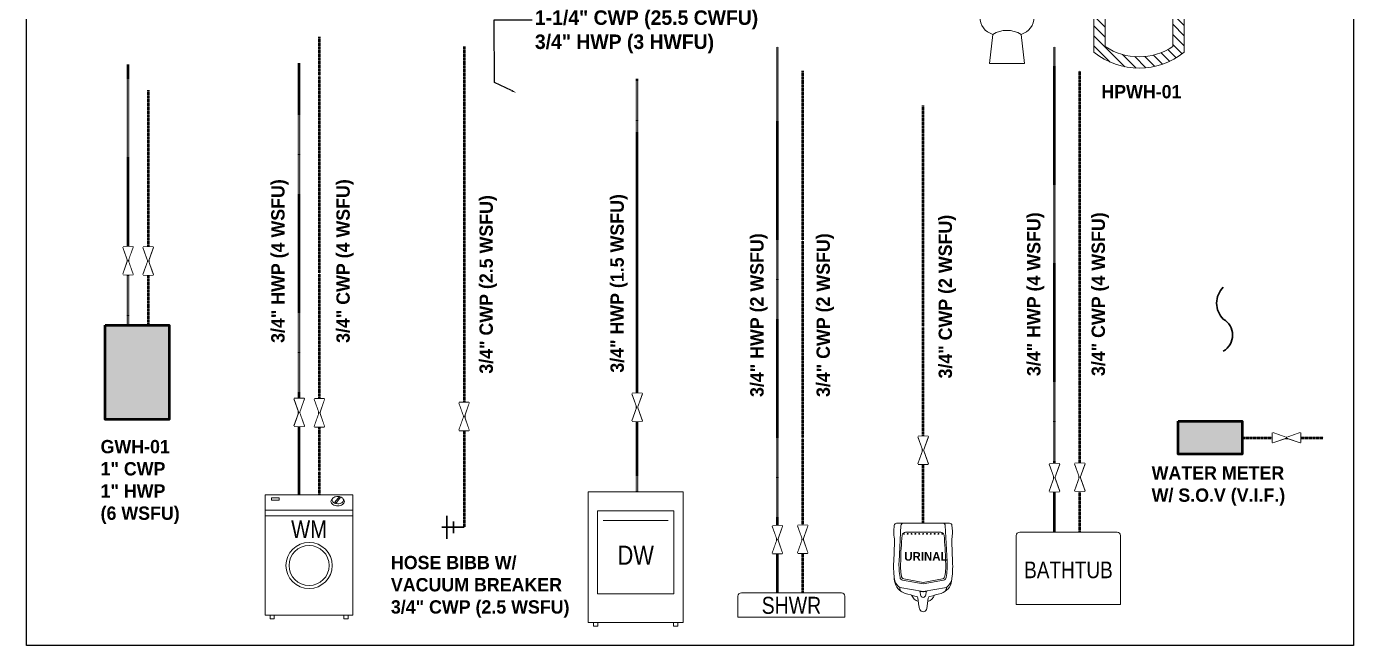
# Model space of a CAD drawing. Header units: inches. Extents: x 2025 to 34930, y -6955 to 4650.
# Drawn here: x 13435 to 14431, y -1605 to -1140 of the extents above; entities that cross this region are included whole.
import ezdxf
from ezdxf import colors
from ezdxf.entities.mleader import LeaderData, LeaderLine
from ezdxf.enums import TextEntityAlignment as Align
from ezdxf.math import Vec2, Vec3

# ---------------------------------------------------------------- set-up
doc = ezdxf.new("R2010")
doc.units = ezdxf.units.IN
doc.header["$MEASUREMENT"] = 0
doc.set_wipeout_variables(frame=1)
for name, pattern in [('CONTINU', [0]), ('CWL', [0.416667, 0.25, -0.041667, 0.083333, -0.041667]), ('HWL', [0.541264, 0.25, -0.041264, 0.083333, -0.041667, 0.083333, -0.041667])]:
    doc.linetypes.add(name, pattern=pattern)
for name, color, linetype, lineweight in [('P-RISER-FIXT', 21, 'Continuous', 20), ('P-WS-ACCESS.', 3, 'Continuous', 30), ('P-WS-CW-PIPE', 5, 'CWL', 50), ('P-WS-EQPM', 22, 'Continuous', 50), ('P-WS-HW-PIPE', 12, 'HWL', 50), ('P-WS-TEXT', 7, 'Continuous', 25)]:
    doc.layers.add(name, color=color, linetype=linetype, lineweight=lineweight)
doc.styles.add('ARIAL_NARROW', font='ARIALN.TTF')
doc.styles.add('BOO', font='GOTHIC.TTF', dxfattribs={"height": 6})
doc.styles.add('WAW', font='simplex.shx', dxfattribs={"width": 0.8, "oblique": 10, "height": 10})

# ---------------------------------------------------------------- blocks, each defined once
blk = doc.blocks.new('A$C849cd195')
at = {"layer": 'P-RISER-FIXT', "linetype": 'ByBlock'}
for p, q in [((-19.94989500000315, 56.37585760488582), (19.94989500000315, 56.37585760488582)), ((-19.94989500000315, 1.632960373490732), (-19.94989500000315, 56.37585760488582)), ((-13.59515669336361, 54.99968543615432), (-17.09445131493442, 54.99968543615432)), ((-17.09445131493442, 54.99968543615432), (-17.09445131493442, 53.84811845067543)), ((-13.59515669336361, 53.84811845067543), (-13.59515669336361, 54.99968543615432)), ((13.89716369045959, 55.52695242811569), (11.75870448025591, 53.03188465371068)), ((12.14751637967015, 52.45610116097146), (14.28596935331529, 55.33502310407516)), ((14.28596935331529, 55.33502310407516), (13.89716369045959, 55.52695242811569)), ((19.94989500000315, 56.37585760488582), (19.94989500000315, 1.632960373490732)), ((-19.94989500000315, 49.30821037348778), (19.94989500000315, 49.30821037348778)), ((-17.09445131493442, 53.84811845067543), (-13.59515669336361, 53.84811845067543)), ((11.75870448025591, 53.03188465371068), (12.14751637967015, 52.45610116097146)), ((-19.94989500000315, 46.81384097639511), (19.94989500000315, 46.81384097639511)), ((19.94989500000315, 1.632960373490732), (-19.94989500000315, 1.632960373490732)), ((-17.69284513457615, 1.632960373490732), (-17.69284513457615, 0)), ((-17.69284513457615, 0), (-15.85631406902974, 0)), ((-15.85631406902974, 1.632960373490732), (-15.85631406902974, 0)), ((15.85631406902974, 1.632960373490732), (15.85631406902974, 0)), ((15.85631406902974, 0), (17.69284513458433, 0)), ((17.69284513458433, 1.632960373490732), (17.69284513458433, 0))]:
    blk.add_line(p, q, dxfattribs=at)
for radius in [10.5, 9.1]:
    blk.add_circle((4.092726157978177e-12, 24.22340067494315), radius, dxfattribs=at)
for centre, major_axis, ratio, start_param, end_param in [((12.14339769828314, 52.85133661897203), (-2.320854849970818, 4.653435337600403e-10), 0.9877630934890702, -0.8560173894937296, -0.5557153544971156), ((11.54943155238004, 53.99905446629327), (1.099495482751522, 9.596361957055936e-12), 0.9877630934899565, 2.529402762938766, 3.10459122359361), ((12.26168381787431, 53.50504275116009), (1.969802950297085, 8.021767998300017e-11), 0.9877630934900414, 2.102334236400289, 2.529402762906816), ((12.71453104698855, 52.74429890489432), (2.863240055114044, 1.891615107170759e-11), 0.9877630934897403, 1.792508958200092, 2.102334236434186), ((12.98569528728206, 51.55608158641735), (4.096361623044878, 3.953263763783591e-12), 0.9877630934897212, 1.533794896806525, 1.792508958206056), ((12.98569528728206, 51.55608158641735), (-4.096361623049045, 2.729386779311065e-11), 0.9877630934892511, 4.416673489004633, 4.67538755040389), ((13.34505695019561, 52.72124351354773), (-2.863240055116408, 6.71486150459317e-11), 0.9877630934895735, 4.106848210787568, 4.416673489021306), ((13.85360740528972, 53.44683353070468), (-1.969802950298124, 8.281749117971588e-11), 0.9877630934898745, 3.679779684299636, 4.106848210805971), ((14.60088767316483, 53.88747694873018), (-1.099495482752523, 8.29291430005278e-12), 0.9877630934904394, 3.104591223610133, 3.67977968426435), ((13.87469593004505, 52.85133661897203), (-2.320854849974695, 4.269086786708871e-11), 0.9877630934896643, 3.697308008306652, 3.907933766857948), ((11.34734092224562, 53.33963594954002), (-1.38379190800697, 8.517384181983404e-11), 0.987763093487683, -0.5557153546373486, 6.231348770313616e-11), ((11.34734092224562, 53.33963594954002), (1.383791908007479, 8.552442950475654e-11), 0.9877630934874768, 3.141592653527223, 3.697308008226786), ((12.14339769828314, 53.82793528012826), (2.320854849975581, 5.586330230370326e-11), 0.9877630934902947, 3.697308008264073, 4.124145874101336), ((11.54943155238004, 53.99905446629327), (-1.099495482751504, 8.7345582055578e-12), 0.9877630934909492, -0.03700142997926803, 0.5381870306752079), ((12.29671182024708, 54.43969788431878), (-1.96980295029674, 2.03962167965847e-11), 0.987763093489759, 0.5381870306778689, 0.9652555571847041), ((12.66639321917501, 54.60242514749461), (-3.263358448943227, 2.666933289823159e-10), 0.987763093488268, 0.9825532206178651, 1.301234653499174), ((12.80526227533301, 55.16528790147549), (2.863240055115187, 1.658266479451014e-10), 0.9877630934911888, 4.106848210705819, 4.416673488940059), ((13.00904681416409, 55.82746085790404), (-4.550035356184632, 4.810622748776186e-11), 0.9877630934887451, 1.301234653428379, 1.57079632680534), ((13.16462393824656, 56.33044982862657), (-4.096361623055793, 3.043644941201086e-11), 0.9877630934894931, 1.2750808354161, 1.533794896814792), ((13.00904681416409, 55.82746085790404), (-4.550035356179247, 3.030556144863048e-11), 0.9877630934906977, 1.570796326801475, 1.840358000178647), ((13.16462393824656, 56.33044982862657), (4.096361623051869, 3.395923338009011e-11), 0.987763093489431, 4.675387550389021, 4.934101611787974), ((13.43578817854814, 55.14223251012891), (-2.86324005511271, 1.552544783881653e-10), 0.9877630934915165, 1.792508958260829, 2.102334236495371), ((13.35170040916125, 54.60242514749461), (-3.263358448936055, 8.604994623071599e-11), 0.9877630934906938, 1.840358000198318, 2.159039433080537), ((13.88863540765431, 54.38148866387951), (-1.969802950293737, 1.933497063767504e-10), 0.9877630934900894, 2.102334236538469, 2.529402763046418), ((13.87469593004505, 53.82793528012826), (-2.320854849973781, 1.597544952310153e-10), 0.9877630934897997, 2.159039433122456, 2.585877298960562), ((14.60088767316483, 53.88747694873018), (1.099495482752026, 3.34791855313687e-12), 0.9877630934897252, -0.6121898906452599, -0.03700142999042155), ((14.67075270609064, 53.33963594954002), (-1.383791908005951, 5.010954258719838e-11), 0.9877630934920799, 3.141592653626454, 3.697308008323918), ((14.67075270609064, 53.33963594954002), (1.383791908006969, 5.427111980385593e-11), 0.9877630934916303, -0.5557153547368856, -3.970490602966947e-11)]:
    blk.add_ellipse(centre, major_axis=major_axis, ratio=ratio, start_param=start_param, end_param=end_param, dxfattribs=at)
at = {"layer": 'P-RISER-FIXT', "style": 'ARIAL_NARROW'}
blk.add_text('WM', height=8, rotation=359.9999999946037, dxfattribs=at).set_placement((0, 40.71328352647288), align=Align.MIDDLE_CENTER)
blk = doc.blocks.new('A$C68f1b777')
at = {"layer": 'P-RISER-FIXT', "ltscale": 4}
for p, q in [((-16.01501083375661, 47.25002288818621), (-16.55625686647363, 44.79057998657368)), ((-16.55625686647363, 44.79057998657368), (16.55625686644089, 44.79057998657368)), ((16.01501083372386, 47.25002288818621), (-16.01501083375661, 47.25002288818621)), ((16.01501083372386, 47.25002288818621), (16.55625686644089, 44.79057998657368)), ((-11.87784918290163, 25.73302230834611), (11.87784919406658, 25.73302230834611)), ((-12.31581802369146, 21.16585922241336), (12.40534744261277, 21.16585922241336)), ((-6.451059722909122, 13.26169052124067), (-7.984687042224323, -1.13686837721616e-13)), ((6.450498041378523, 13.26152042178308), (7.984687042224323, -1.13686837721616e-13)), ((-7.984687042224323, -1.13686837721616e-13), (7.984687042224323, -1.13686837721616e-13))]:
    blk.add_line(p, q, dxfattribs=at)
for points in [[(-15.84762896155917, 44.79057998657368), (-15.56329421999362, 39.69670486449911), (-15.29296188355147, 36.35940856933462)], [(15.84762896155917, 44.79057998657368), (15.56329421996088, 39.69670486449911), (15.2929618835351, 36.35940856933462)], [(12.40534744261277, 21.16585922241336), (12.315236663826, 23.01022338867313), (12.13443374632152, 24.85458755493278), (-12.13501510621973, 24.85458755493278), (-12.31581802369146, 23.01022338867313), (-12.31581802369146, 21.16585922241336)]]:
    blk.add_lwpolyline(points, dxfattribs=at)
for centre, start, end in [((-11.87784918290163, 26.99864730834611), 200.905219482958, 270), ((11.87784918913894, 26.99864731008563), 270.0000002234286, 339.094780517042)]:
    blk.add_arc(centre, 1.265625, start, end, dxfattribs=at)
at = {"layer": 'P-RISER-FIXT'}
for centre, radius, start, end in [((-4.057057149406319, 21.16585922241336), 8.258760874277133, 180, 253.1495689677192), ((4.057057149406319, 21.16585922241336), 8.258760874277133, 286.846359557143, 0), ((-0.0002906799327320186, 2.747228836286808), 12.33557156235801, 58.47030308006524, 121.5296969199348)]:
    blk.add_arc(centre, radius, start, end, dxfattribs=at)
at = {"layer": 'P-RISER-FIXT', "ltscale": 4}
for points, knots in [([(-15.29296188355147, 36.35940856933473), (-15.14122695923834, 34.51620712280601), (-14.8447334289649, 32.68579559326008), (-14.4081321716385, 30.88474273681766), (-14.05184722306512, 29.41336532578077), (-13.60144278985899, 27.96413367583443), (-13.06016058575915, 26.54704307088195)], [0, 0, 0, 0, 1, 1, 1, 1.975871842027635, 1.975871842027635, 1.975871842027635, 1.975871842027635]), ([(15.2929618835351, 36.35940856933473), (15.14122695923834, 34.51620712280601), (14.84473342894853, 32.68579559326008), (14.4081321716385, 30.88474273681766), (14.05184722334343, 29.41336532702508), (13.60144279061205, 27.96413367828188), (13.06016058711793, 26.54704307447537)], [0, 0, 0, 0, 1, 1, 1, 1.975871841202307, 1.975871841202307, 1.975871841202307, 1.975871841202307])]:
    blk.add_open_spline(points, degree=3, knots=knots, dxfattribs=at)
at = {"layer": 'P-RISER-FIXT', "style": 'ARIAL_NARROW'}
blk.add_text('W.C.', height=8, rotation=359.999999994606, dxfattribs=at).set_placement((2.78305378742516e-09, 35.26180114746001), align=Align.MIDDLE_CENTER)
blk = doc.blocks.new('A$C71d90ee7')
at = {"layer": 'P-RISER-FIXT'}
for p, q in [((-25.16889187380184, 0), (-25.16889187380184, 9.854468072528562)), ((-23.5385183111066, 11.48484163520334), (23.53851831112297, 11.48484163520334)), ((25.16889187380184, 0), (25.16889187380184, 9.854468072528562)), ((25.16889187380184, 0), (-25.16889187380184, 0))]:
    blk.add_line(p, q, dxfattribs=at)
for centre, start, end in [((-23.5385183111066, 9.854468072528562), 90, 180), ((23.53851831112297, 9.854468072528562), 0, 90)]:
    blk.add_arc(centre, 1.630373562674777, start, end, dxfattribs=at)
at = {"layer": 'P-RISER-FIXT', "style": 'ARIAL_NARROW'}
blk.add_text('SHWR', height=8, rotation=359.9999999946037, dxfattribs=at).set_placement((8.185452315956354e-12, 5.591570764100652), align=Align.MIDDLE_CENTER)
blk = doc.blocks.new('A$Cd57d0e27')
at = {"color": 0, "linetype": 'Continuous'}
for points in [[(-0.494955282076262, 1.396146125538507), (0.4949552821344696, 1.396146125538507), (0, 0), (0, 0)], [(-0.494955282076262, -1.396146125538507), (0.4949552821344696, -1.396146125538507), (0, 0), (0, 0)]]:
    blk.add_lwpolyline(points, close=True, dxfattribs=at)
blk.add_wipeout([(-0.494955282076262, 1.3961461255385068), (0.49495528213446915, 1.3961461255385068), (-2.498001805406602e-16, 0), (-2.498001805406602e-16, 0)], dxfattribs=at)
blk.add_wipeout([(-0.494955282076262, -1.3961461255385068), (0.49495528213446915, -1.3961461255385068), (-2.498001805406602e-16, 0), (-2.498001805406602e-16, 0)], dxfattribs=at)
blk = doc.blocks.new('A$Cf21255d8')
for centre, radius, start, end in [((11.90000000000873, 12.00000000001091), 16.90000000000615, 134.7602701038516, 225.2397298961484), ((-6.785714285710128, -11.99999999999272), 13.78571428570907, 299.4871256733473, 60.51287432665272)]:
    blk.add_arc(centre, radius, start, end)
blk = doc.blocks.new('ZMR-HWT VERT200L')
at = {"linetype": 'Continuous'}
h = blk.add_hatch(dxfattribs=at)
h.set_pattern_fill('ANSI31', scale=25, angle=90, style=0)
h.set_pattern_definition([(135, (19.86120373786071, 43.12786630451228), (-2.209708691207961, -2.20970869120796), [])])
h.paths.add_polyline_path([(-19.86120373777703, 79.25573260901729), (-19.86120373777703, 7, 0.3524459087376859), (19.86120373786071, 6.999999999996362), (19.86120373786071, 79.25573260902456, 0.3524459087376724)])
h.paths.add_polyline_path([(-14.86120373777703, 76.73274155443141, -0.3043489029812726), (14.86120373786071, 76.73274155443869), (14.86120373786071, 9.522991054585873, -0.3043489029812853), (-14.86120373777703, 9.522991054589511)], flags=16)
h.paths.add_polyline_path([(-0.06720989627501694, 24.33656081310255), (-0.06720989627501694, 55.57465605119796), (9.532790103725347, 55.57465605119796), (9.532790103725347, 24.33656081310255)], flags=8)
h.paths.add_polyline_path([(-9.012741784861646, 26.40692551938264), (-9.012741784861646, 61.05835409081192), (0.5872582151387178, 61.05835409081192), (0.5872582151387178, 26.40692551938264)], flags=8)
at = {"color": 1, "linetype": 'CONTINU', "ltscale": 0.2}
blk.add_lwpolyline([(-19.86120373776976, 79.25573260902456), (-19.86120373777703, 79.25573260902456), (-19.86120373777703, 7)], dxfattribs=at)
at = {"color": 1, "linetype": 'Continuous', "ltscale": 0.2}
for points in [[(-14.86120373777703, 76.73274155443141), (-14.86120373777703, 9.522991054589511)], [(14.86120373786071, 9.522991054585873), (14.86120373786071, 76.73274155443869)], [(19.86120373786071, 7), (19.86120373786071, 79.25573260902456)]]:
    blk.add_lwpolyline(points, dxfattribs=at)
at = {"color": 1, "linetype": 'CONTINU', "ltscale": 0.2}
for centre, radius, start, end in [((4.547473508864641e-11, 54.57948875793954), 31.67624385108347, 51.17040514608892, 128.8295948540735), ((4.547473508864641e-11, 31.67624385108138), 31.67624385108253, 231.1704051459266, 308.8295948539111)]:
    blk.add_arc(centre, radius, start, end, dxfattribs=at)
at = {"color": 1, "ltscale": 0.2}
for centre, radius, start, end in [((4.547473508864641e-11, 54.57948875793954), 26.67624385108347, 56.1448609301899, 123.8551390698101), ((4.547473508864641e-11, 31.67624385108138), 26.67624385108253, 236.1448609301899, 303.8551390698101)]:
    blk.add_arc(centre, radius, start, end, dxfattribs=at)
at = {"color": 4, "ltscale": 0.2, "insert": (0.887796062616145, 35.22202760948124), "char_height": 6.4, "attachment_point": 4, "rotation": 90, "style": 'WAW'}
blk.add_mtext('HWT', dxfattribs=at)
blk = doc.blocks.new('URINAL')
at = {"linetype": 'Continuous', "ltscale": 20}
for p, q in [((-21.64857848973406, -1.585568391073139), (-22.01138948345579, -5.943699795384418)), ((-19.92552793463619, -9.094947017729282e-13), (1.818989403545856e-12, -9.094947017729282e-13)), ((-18.07784601750427, -28.77735729676624), (-16.66510115618985, -1.820579493677542)), ((1.818989403545856e-12, -6.819987783452234), (-13.20870441504667, -6.819987783452234)), ((19.92552793472532, -9.094947017729282e-13), (1.818989403545856e-12, -9.094947017729282e-13)), ((1.818989403545856e-12, -6.819987783452234), (13.2087044151358, -6.819987783452234)), ((18.0778460175934, -28.77735729676624), (16.66510115627898, -1.820579493677542)), ((21.64857848982319, -1.585568391073139), (22.01138948354674, -5.943699795384418)), ((-22.11178393909904, -28.75846288897719), (-21.57140484455522, -14.36275857139663)), ((22.11178393918817, -28.75846288897719), (21.57140484464435, -14.36275857139663)), ((-17.55606495277971, -48.53976765137941), (-17.55879846141215, -48.53928566017657)), ((1.818989403545856e-12, -51.29399262223524), (-17.50041853778202, -48.20819666032821)), ((1.818989403545856e-12, -45.53062266490087), (-15.36625906927657, -42.82113659866172)), ((0.083399890912915, -44.43863963992681), (-14.60780085677652, -41.79180470362007)), ((-0.08339989082378452, -44.43863963992681), (14.60780085686565, -41.79180470362007)), ((1.818989403545856e-12, -45.53062266490087), (15.3662590693657, -42.82113659866172)), ((1.818989403545856e-12, -51.29399262223524), (17.50041853787116, -48.20819666032821)), ((17.55606495278153, -48.53976765137941), (17.55879846150128, -48.53928566017657)), ((-3.902190441618586, -56.25119874047596), (-3.129893075543805, -62.11737963492396)), ((-3.902190441618586, -56.25119874047596), (-3.129893075543805, -62.11737963492396)), ((-0.2001597435864824, -51.60008201499841), (-2.415115688863807, -51.20952551999108)), ((-0.05837992354099697, -51.6250816220836), (-2.415115688863807, -51.20952551999108)), ((-2.00950350813946, -53.8712055479773), (-2.189699516422479, -51.81155574893819)), ((-2.00950350813946, -53.8712055479773), (-2.189699516422479, -51.81155574893819)), ((0.200159732494285, -51.60008201499841), (2.415115688952937, -51.20952551999108)), ((2.00950350822859, -53.8712055479773), (2.18969951651161, -51.81155574893819)), ((3.902190441707717, -56.25119874047596), (3.129893075634754, -62.11737963492396))]:
    blk.add_line(p, q, dxfattribs=at)
for centre, radius, start, end in [((-11.40858371050308, -7.144787954163803), 10.67061868050854, 173.5370725583848, 190.5030462996286), ((-49.4347772942092, -13.45468123247247), 27.87816580626124, 358.133370600792, 9.007623628770688), ((-19.92552793463619, -1.729010987620313), 1.729010987267466, 90, 175.2411450501467), ((228.4110300324937, -32.92874685682182), 245.307044854268, 174.394765983146, 179.0356828693036), ((-14.74661066975023, -1.921123319578328), 1.921123319186073, 90, 176.9999999999966), ((-13.20870441504667, -9.36547618136774), 2.545488397921547, 90, 171.0318596946851), ((13.2087044151358, -9.36547618136774), 2.545488397921547, 8.968140305314861, 90), ((14.74661066983936, -1.921123319578328), 1.921123319186073, 3.000000000003379, 90), ((-228.4110300324028, -32.92874685682182), 245.307044854268, 0.9643171306963989, 5.605234016853982), ((19.92552793472532, -1.729010987620313), 1.729010987267466, 4.758854949853316, 90), ((49.43477729429833, -13.45468123247247), 27.87816580626124, 170.9923763712293, 181.8666293992081), ((11.40858371059221, -7.144787954163803), 10.67061868050854, 349.4969537003714, 6.462927441615212), ((54.52169936086102, -32.46757619266737), 76.72319260946111, 177.2290073112809, 188.3008780282949), ((40.46275694672477, -31.30966200502826), 58.59534761862773, 177.5230870679445, 189.3267424111924), ((22.59659319080856, -32.1931268502176), 39.60346460840444, 175.0854483285456, 190.9461657884947), ((-22.59659319071943, -32.1931268502176), 39.60346460840444, 349.0538342115053, 4.914551671454451), ((-40.46275694663564, -31.30966200502826), 58.59534761862773, 350.6732575888076, 2.476912932055463), ((-54.52169936077189, -32.46757619266737), 76.72319260944533, 351.6991219721176, 2.770992688719112), ((-13.90898979034682, -39.51045898977736), 2.385974679366001, 184.8766720588148, 252.9693728204183), ((13.90898979043595, -39.51045898977736), 2.385974679366001, 287.0306271795816, 355.1233279411852), ((-12.10023985987391, -40.19576487228096), 9.662349243999097, 184.1485885567867, 236.0210150440118), ((-10.21363136338914, -41.88343511899075), 11.30671266205016, 188.4463821233244, 253.3864692304788), ((-13.65201240375427, -48.50282706069811), 3.859667970855827, 175.6220285169906, 233.9928679868036), ((-14.94091962591483, -40.40891674621707), 2.449432231962243, 189.3267424111924, 259.9999999999425), ((10.21363136347827, -41.88343511899075), 11.30671266205529, 286.6135307695213, 351.5536178762633), ((14.94091962600396, -40.40891674621707), 2.449432231962243, 280.0000000000575, 350.6732575888076), ((13.6520124038434, -48.50282706069811), 3.859667970855827, 306.0071320131963, 4.377971483009454), ((11.6422651842604, -40.09068463989024), 10.01059249593767, 305.8168000801808, 355.392836776594), ((22.12642997751391, 63.48510270400402), 121.526216098284, 252.9792976173658, 257.0399853003543), ((-1.440842489331772, -51.39004878856304), 7.684493276744294, 200.6341998605685, 253.9136790681631), ((-5.56400686152665, -56.58315115862115), 1.694646341047392, 11.29631090551921, 75.104186129322), ((-5.56400686152665, -56.58315115862115), 1.694646341047392, 11.29631090551921, 75.104186129322), ((-3.385832557018148, -51.91620383012651), 1.200702074491296, 4.999999999873086, 79.99999999994253), ((-3.385832557018148, -51.91620383012651), 1.200702074491296, 4.999999999873086, 79.99999999994253), ((1.818989403545856e-12, -53.69539677135708), 2.017179485145377, 184.9999999998731, 270), ((-5.589754437096417e-09, -50.46491973170123), 1.152673991511644, 259.9999999999425, 280.0000000000575), ((1.818989403545856e-12, -53.69539677135708), 2.017179485145377, 270, 355.0000000001269), ((3.385832557107278, -51.91620383012651), 1.200702074491296, 100.0000000000575, 175.0000000001269), ((1.440842489422721, -51.39004878856304), 7.684493276744294, 286.086320931837, 339.3658001394315), ((5.564006861615781, -56.58315115862115), 1.694646341047392, 104.895813870678, 168.7036890944808), ((-22.12642997742478, 63.48510270400402), 121.526216098284, 282.9600146996456, 287.0207023826342), ((5.716965701903973, -61.33189138392845), 8.881660994469446, 185.0738299100501, 203.0932292251671), ((5.716965701903973, -61.33189138392845), 8.881660994469446, 185.0738299100501, 203.0932292251671), ((1.818989403545856e-12, -63.97340652934963), 2.593516480901199, 198.9476313633947, 270), ((1.818989403545856e-12, -63.97340652934963), 2.593516480901199, 198.9476313633947, 270), ((1.818989403545856e-12, -63.97340652934963), 2.593516480901199, 270, 341.0523686366053), ((-5.716965701814843, -61.33189138392845), 8.881660994469446, 336.906770774833, 354.9261700899499)]:
    blk.add_arc(centre, radius, start, end, dxfattribs=at)
at = {"linetype": 'Continuous', "ltscale": 20, "extrusion": (0, 0, -1)}
for centre in [(-14.40842489385977, -8.06871794082781), (-11.52673991510528, -8.06871794082781), (-8.645054936350789, -8.06871794082781), (-5.763369957508985, -8.06871794082781), (-2.881684978754492, -8.06871794082781)]:
    blk.add_ellipse(centre, major_axis=(-0.383528949928545, 0.02311140124545151), ratio=0.7500000000000083, dxfattribs=at)
at = {"linetype": 'Continuous', "ltscale": 20}
for centre in [(1.818989403545856e-12, -8.06871794082781), (2.881684978843623, -8.06871794082781), (5.763369957598115, -8.06871794082781), (8.645054936352608, -8.06871794082781), (11.52673991519441, -8.06871794082781), (14.4084248939489, -8.06871794082781)]:
    blk.add_ellipse(centre, major_axis=(0.383528949928545, 0.02311140124545151), ratio=0.7500000000000083, dxfattribs=at)
at = {"insert": (-14.16751853186179, -21.70846760826043), "char_height": 6.433530492414442, "attachment_point": 1, "style": 'BOO'}
blk.add_mtext_dynamic_manual_height_columns('{\\fCentury Gothic|b1|i0|c0|p34;URINAL}', width=0.2376663161252132, gutter_width=193.0059147724332, heights=[0], dxfattribs=at)
blk = doc.blocks.new('BTHTB')
at = {"layer": 'P-RISER-FIXT'}
for p, q in [((90582.2378626172, 18005.24617480375), (90582.2378626172, 18038.55828126526)), ((90583.8682361799, 18040.18407189342), (90630.94527280213, 18040.18407189342)), ((90632.5756463648, 18005.24617480375), (90632.5756463648, 18038.55828126526)), ((90632.5756463648, 18005.24617480375), (90582.2378626172, 18005.24617480375))]:
    blk.add_line(p, q, dxfattribs=at)
for centre, start, end in [((90583.8682361799, 18038.55828126526), 90, 180), ((90630.94527280213, 18038.55828126526), 0, 90)]:
    blk.add_arc(centre, 1.630373562674777, start, end, dxfattribs=at)
at = {"layer": 'P-RISER-FIXT', "style": 'ARIAL_NARROW'}
blk.add_text('BATHTUB', height=8, rotation=359.9999999946037, dxfattribs=at).set_placement((90607.406754491, 18021.94919179559), align=Align.MIDDLE_CENTER)
blk = doc.blocks.new('DW')
at = {"layer": 'P-RISER-FIXT', "linetype": 'ByBlock'}
for p, q in [((13735.90744107687, -2365.583443208681), (13807.43660108227, -2365.583443208681)), ((13735.90744107687, -2463.722141563298), (13735.90744107687, -2365.583443208681)), ((13807.43660108227, -2365.583443208681), (13807.43660108227, -2463.722141563298)), ((13743.07832192666, -2379.925204908254), (13800.26572023248, -2379.925204908254)), ((13743.07832192666, -2442.209499013937), (13743.07832192666, -2379.925204908254)), ((13800.26572023248, -2379.925204908254), (13800.26572023248, -2442.209499013937)), ((13747.29728349413, -2387.096085758041), (13796.04675866501, -2387.096085758041)), ((13800.26572023248, -2442.209499013937), (13743.07832192666, -2442.209499013937)), ((13807.43660108227, -2463.722141563298), (13735.90744107687, -2463.722141563298)), ((13739.95369999113, -2463.722141563298), (13739.95369999113, -2466.649582630979)), ((13739.95369999113, -2466.649582630979), (13743.24608635312, -2466.649582630979)), ((13743.24608635312, -2463.722141563298), (13743.24608635312, -2466.649582630979)), ((13800.09795580603, -2463.722141563298), (13800.09795580603, -2466.649582630979)), ((13800.09795580603, -2466.649582630979), (13803.39034216803, -2466.649582630979)), ((13803.39034216803, -2463.722141563298), (13803.39034216803, -2466.649582630979))]:
    blk.add_line(p, q, dxfattribs=at)
at = {"layer": 'P-RISER-FIXT', "style": 'ARIAL_NARROW'}
blk.add_text('DW', height=14.34176169957407, rotation=359.999999994626, dxfattribs=at).set_placement((13771.67202107957, -2413.212118302377), align=Align.MIDDLE_CENTER)

msp = doc.modelspace()

# ---------------------------------------------------------------- hatches: boundary and pattern name
at = {"layer": 'P-WS-EQPM', "transparency": 33554610}
h = msp.add_hatch(color=256, dxfattribs=at)
h.dxf.hatch_style = 1
h.paths.add_polyline_path([(13493.84531221921, -1363.881997068949), (13541.86093237731, -1363.88199706895), (13541.86093237731, -1434.888804621944), (13493.84531221921, -1434.888804621944)])
h = msp.add_hatch(color=256, dxfattribs=at)
h.dxf.hatch_style = 1
h.paths.add_polyline_path([(14299.60141377632, -1436.139374585426), (14347.61703393442, -1436.139374585427), (14347.61703393442, -1460.870049563801), (14299.60141377632, -1460.8700495638)])

# ---------------------------------------------------------------- linework, layer by layer
at = {"color": 2}
msp.add_lwpolyline([(13434.68941558836, -745.9015955143404), (14431.28372346459, -745.9015955143445), (14431.28372346459, -1604.608048678574), (13434.68941558836, -1604.60804867857)], close=True, dxfattribs=at)
at = {"layer": 'P-WS-ACCESS.', "linetype": 'Continuous'}
for p, q in [((13750.2981648606, -1507.153865279559), (13750.2981648606, -1524.436237299005)), ((13755.38913233789, -1511.474458284427), (13755.38913233789, -1520.11564429414)), ((13763.28218527575, -1515.795051289281), (13746.62150375714, -1515.795051289281))]:
    msp.add_line(p, q, dxfattribs=at)
at = {"layer": 'P-WS-CW-PIPE'}
for p, q in [((13654.64301152717, -1491.385671454238), (13654.64301152717, -1147.37972394111)), ((13763.28218527575, -1154.521250113386), (13763.28218527575, -1515.795051289281)), ((14017.63727643915, -1565.043906974226), (14017.63727643915, -1172.784552410605)), ((14225.74474163874, -1519.473481270332), (14225.74474163874, -1172.794032527599)), ((13526.00844855535, -1187.477709680115), (13526.00844855535, -1363.881997068949)), ((14108.07619009543, -1512.753392464124), (14108.07619009543, -1198.991507864909)), ((14347.61703393442, -1448.504712074613), (14408.5353155804, -1448.504712074613))]:
    msp.add_line(p, q, dxfattribs=at)
at = {"layer": 'P-WS-EQPM'}
for points in [[(13493.84531221921, -1363.881997068949), (13541.86093237731, -1363.88199706895), (13541.86093237731, -1434.888804621944), (13493.84531221921, -1434.888804621944)], [(14299.60141377632, -1436.139374585426), (14347.61703393442, -1436.139374585427), (14347.61703393442, -1460.870049563801), (14299.60141377632, -1460.8700495638)]]:
    msp.add_lwpolyline(points, close=True, dxfattribs=at)
at = {"layer": 'P-WS-HW-PIPE'}
for p, q in [((13998.60255188753, -1565.043906974226), (13998.60255188753, -1154.932619642539)), ((14206.71001708712, -1519.473481270332), (14206.71001708712, -1154.942099759533)), ((13510.87986478128, -1168.089116919975), (13510.87986478128, -1363.881997068943)), ((13639.51442775309, -1491.385671454238), (13639.51442775309, -1167.224618217399)), ((13893.2965068765, -1488.841725658767), (13893.2965068765, -1178.751552051926)), ((13893.2965068765, -1415.246047179418), (13893.2965068765, -1219.035929256479))]:
    msp.add_line(p, q, dxfattribs=at)

# ---------------------------------------------------------------- block references
at = {"layer": 'P-RISER-FIXT', "color": 7, "xscale": 1.711802423315842, "yscale": 1.711802423315842, "zscale": 1.711802423315842}
msp.add_blockref('ZMR-HWT VERT200L', (14270.25979253046, -1170.920608037864), dxfattribs=at)
at = {"layer": 'P-RISER-FIXT'}
for name, p, xscale, yscale, zscale in [('A$C68f1b777', (14171.05180946437, -1167.462818670614), 1.652897843344619, 1.652897843344619, 1.652897843344619), ('A$C849cd195', (13646.88549518231, -1584.569204906055), 1.652897843344619, 1.652897843344619, 1.652897843344619), ('BTHTB', (-126759.6908383843, -29588.36396071518), 1.555909317088186, 1.555909317088186, 1.555909317088186), ('A$C71d90ee7', (14009.17808722913, -1583.375729830477), 1.596175501458851, 1.596175501458851, 1.596175501458851)]:
    msp.add_blockref(name, p, dxfattribs=dict(at, xscale=xscale, yscale=yscale, zscale=zscale))
for name, p in [('DW', (120.5407359428791, 876.4249440473468)), ('URINAL', (14108.07619009542, -1512.753392464125))]:
    msp.add_blockref(name, p, dxfattribs=at)
at = {"layer": 'P-WS-ACCESS.'}
msp.add_blockref('A$Cf21255d8', (14333.54038084848, -1359.430021360127), dxfattribs=at)

# ---------------------------------------------------------------- next in the draw order: block references
at = {"layer": 'P-WS-ACCESS.', "ltscale": 35, "xscale": 7.472474659119598, "yscale": 7.472474659119598, "zscale": 7.472474659119598}
for p in [(13510.87986478106, -1315.518151119913), (13526.00844855513, -1315.808416331869), (13639.51442775287, -1429.518286406337), (13654.64301152695, -1429.808551618293), (13763.28218527553, -1432.572941088996), (13893.29650687629, -1425.678713722935), (14108.07619009522, -1457.953332233277), (14206.71001708688, -1478.523608285666), (14225.74474163851, -1478.273496131731), (13998.60255188731, -1525.045959484674), (14017.63727643894, -1524.795847330739)]:
    msp.add_blockref('A$Cd57d0e27', p, dxfattribs=at)
at = {"layer": 'P-WS-ACCESS.', "ltscale": 35, "xscale": 7.472474659119598, "yscale": 7.472474659119598, "zscale": 7.472474659119598, "rotation": 270}
msp.add_blockref('A$Cd57d0e27', (14381.00863671105, -1448.504712074613), dxfattribs=at)

# ---------------------------------------------------------------- next in the draw order: texts
at = {"layer": 'P-WS-TEXT', "char_height": 10, "attachment_point": 1, "style": 'BOO', "bg_fill": 3, "box_fill_scale": 1.05, "bg_fill_color": 256, "bg_fill_transparency": 0}
for s, insert in [('{\\fCentury Gothic|b1|i0|c0|p34;HPWH-01}', (14241.91929462069, -1183.579916397946)), ('{\\fCentury Gothic|b1|i0|c0|p34;GWH-01\\P1" CWP\\P1" HWP\\P(6 WSFU)}', (13490.29951662228, -1450.206922102936))]:
    msp.add_mtext(s, dxfattribs=dict(at, insert=insert))
at = {"layer": 'P-WS-TEXT', "char_height": 10, "attachment_point": 1, "rotation": 89.99999999962976, "style": 'BOO', "bg_fill": 3, "box_fill_scale": 1.05, "bg_fill_color": 256, "bg_fill_transparency": 0}
for s, insert in [('{\\fCentury Gothic|b1|i0|c0|p34;3/4" HWP (4 WSFU)}', (13618.45046265134, -1377.307599274399)), ('{\\fCentury Gothic|b1|i0|c0|p34;3/4" CWP (4 WSFU)}', (13667.40908700338, -1377.307599274399)), ('{\\fCentury Gothic|b1|i0|c0|p34;3/4" HWP (1.5 WSFU)}', (13873.27320311996, -1399.660250905325)), ('{\\fCentury Gothic|b1|i0|c0|p34;3/4" CWP (2.5 WSFU)}', (13774.89561945293, -1400.412928777253)), ('{\\fCentury Gothic|b1|i0|c0|p34;3/4" CWP (2 WSFU)}', (14119.73145836305, -1404.036894342998)), ('{\\fCentury Gothic|b1|i0|c0|p34;3/4" HWP (4 WSFU)}', (14186.16911945041, -1402.198774494433)), ('{\\fCentury Gothic|b1|i0|c0|p34;3/4" CWP (4 WSFU)}', (14234.62904005239, -1402.198774494433)), ('{\\fCentury Gothic|b1|i0|c0|p34;3/4" HWP (2 WSFU)}', (13978.24007748088, -1417.929610851566)), ('{\\fCentury Gothic|b1|i0|c0|p34;3/4" CWP (2 WSFU)}', (14028.0153155985, -1417.929610851566))]:
    msp.add_mtext(s, dxfattribs=dict(at, insert=insert))
at = {"layer": 'P-WS-TEXT', "char_height": 10, "attachment_point": 1, "style": 'BOO', "bg_fill": 3, "box_fill_scale": 1.05, "bg_fill_color": 256, "bg_fill_transparency": 0}
for s, insert, width in [('{\\fCentury Gothic|b1|i0|c0|p34;WATER METER \\PW/ S.O.V (V.I.F.)}', (14279.71966838161, -1469.989361674213), 105.2597552685248), ('{\\fCentury Gothic|b1|i0|c0|p34;HOSE BIBB W/ VACUUM BREAKER\\P3/4" CWP (2.5 WSFU)}', (13708.34209241107, -1537.30560625249), 138.8777333393198)]:
    msp.add_mtext(s, dxfattribs=dict(at, insert=insert, width=width))

# ---------------------------------------------------------------- next in the draw order: leaders
at = {"layer": 'P-WS-TEXT'}
ml = msp.add_multileader_mtext('Standard', dxfattribs=at)
ml.set_content('{\\fCentury Gothic|b1|i0|c0|p34;1-1/4" CWP (25.5 CWFU)\\P3/4" HWP (3 HWFU)}', color=256, style='BOO')
ml.set_leader_properties(color=45)
ml.build(insert=Vec2(0, 0))
ml.multileader.update_dxf_attribs({"dogleg_length": 2})
ctx = ml.context
ctx.base_point, ctx.char_height, ctx.plane_origin = Vec3(13814.5140737741, -1134.487933446439), 10.875, Vec3(13752.95464221305, -1066.052877953724)
notes = []
notes.append((ctx, [(0, (1, 1, 0), (13785.9995401176, -1134.487933446439), (1, 0), 28.51453365650377, [(1, [(13802.63327008564, -1189.445306452468), (13786.15667574675, -1181.764323771768)], 0, [])])]))
ctx.mtext.insert, ctx.mtext.flow_direction = Vec3(13816.5140737741, -1127.475739360782), 5
for ctx, leaders in notes:
    for number, flags, end, landing, length, lines in leaders:
        leader = LeaderData()
        leader.index, (leader.has_last_leader_line, leader.has_dogleg_vector, leader.attachment_direction) = number, flags
        leader.last_leader_point, leader.dogleg_vector, leader.dogleg_length = Vec3(end), Vec3(landing), length
        for number, points, colour, breaks in lines:
            line = LeaderLine()
            line.index, line.vertices, line.color, line.breaks = number, Vec3.list(points), colors.encode_raw_color(colour), breaks
            leader.lines.append(line)
        ctx.leaders.append(leader)

doc.saveas('drawing.dxf')
